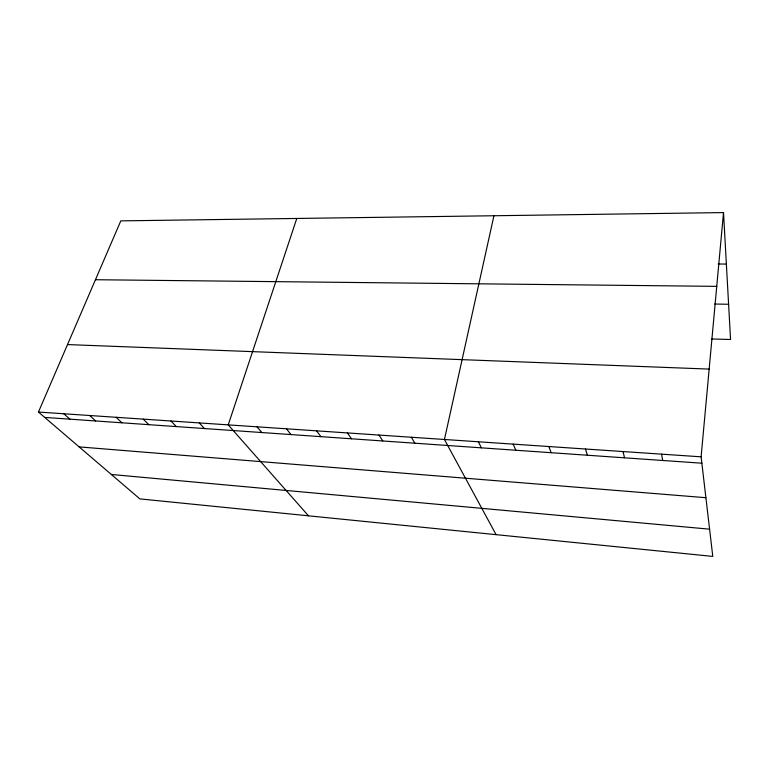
<?xml version="1.0" encoding="UTF-8"?>
<svg xmlns="http://www.w3.org/2000/svg" width="769" height="769" viewBox="0 0 769 769"><rect width="100%" height="100%" fill="white"/><g stroke="black" fill="none" stroke-linecap="round" stroke-linejoin="round"><path stroke-width="1.15" d="M701.107 456.824L723.514 212.59L120.8 220.876L38.45 412.049L139.843 498.889L712.786 556.41L701.107 456.824L38.45 412.049M493.938 215.753L444.434 439.483L496.092 534.657M296.786 218.463L228.23 424.873L308.484 515.816M718.131 264.027L726.369 264.055M95.452 279.724L716.746 286.356M714.699 304.034L728.599 304.264M711.469 338.956L730.55 339.494L723.514 212.59M67.518 344.57L709.153 369.091M44.717 417.413L701.857 463.207M79.14 446.895L705.904 497.706M111.342 474.473L709.595 529.178M63.798 413.76L69.912 419.172M89.704 415.51L95.654 420.96M116.177 417.298L121.963 422.796M143.255 419.124L148.859 424.671M170.939 420.999L176.361 426.584M199.258 422.912L204.477 428.544M257.009 426.814L261.816 432.543M286.452 428.804L291.028 434.581M316.578 430.842L320.913 436.657M347.405 432.918L351.5 438.791M378.982 435.052L382.808 440.973M411.309 437.244L414.866 443.213M478.385 441.771L481.346 447.837M513.173 444.126L515.816 450.24M548.855 446.539L551.152 452.71M585.449 449.009L587.391 455.229M622.996 451.547L624.563 457.824M661.542 454.152L662.705 460.477"/></g></svg>
